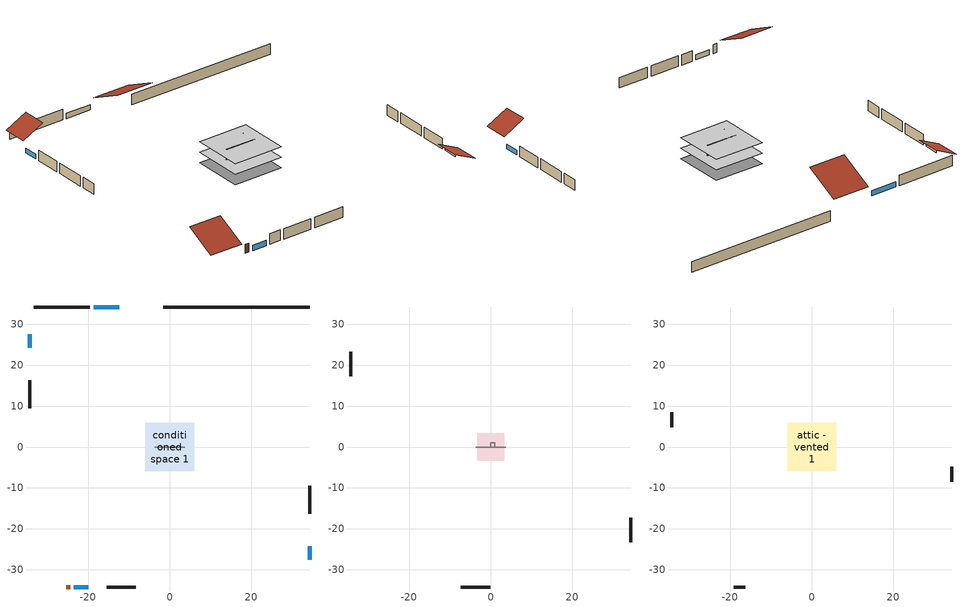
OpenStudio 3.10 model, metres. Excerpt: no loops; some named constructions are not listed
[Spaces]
conditioned space 1
 floor foundation (Slab2 construction): -5.96,-5.96 -5.96,5.96 5.96,5.96 5.96,-5.96 z-2.44
 floor adiabatic (AdiabaticFloorConstruction): -5.96,-5.96 -5.96,5.96 5.96,5.96 5.96,-5.96 z0
 wall outside (Wall4 construction): -19.54,34.28 -33.35,34.28 z0:2.44
 wall outside (Wall5 construction): 34.28,-16.34 34.28,-9.43 z0:2.44
 wall outside (Wall7 construction): -34.28,16.34 -34.28,9.43 z0:2.44
 wall outside (Wall11 construction): -15.37,-34.28 -8.31,-34.28 z0:2.44
 wall outside (AdiabaticWallConstruction): -12.39,34.28 -18.61,34.28 / -23.49,-34.28 -19.97,-34.28 z0:1.19; 34.28,-27.66 34.28,-24.29 / -34.28,27.66 -34.28,24.29 z0:1.1
 wall outside (AdiabaticWallConstruction 1): -25.33,-34.28 -24.42,-34.28 z0:2.03
 wall to garage 1 (Wall6 construction): -3.66,0 3.66,0 z0:2.44
 wall foundation (FoundationWall1 construction): 34.28,34.28 -1.62,34.28 z-2.44:0
 window (WindowConstruction): -12.39,34.28 -18.61,34.28 z0:1.19
 window (WindowConstruction 1): 34.28,-27.66 34.28,-24.29 z0:1.1
 window (WindowConstruction 2): -23.49,-34.28 -19.97,-34.28 z0:1.19
 window (WindowConstruction 3): -34.28,27.66 -34.28,24.29 z0:1.1
 door (Door): -25.33,-34.28 -24.42,-34.28 z0:2.03
 ceiling adiabatic (AdiabaticFloorConstruction): 5.96,-5.96 5.96,5.96 -5.96,5.96 -5.96,-5.96 z0
garage 1
 floor foundation (Slab1 construction): -3.34,-3.34 -3.34,3.34 3.34,3.34 3.34,-3.34 z0
 wall outside (Wall1 construction): 34.28,-23.36 34.28,-17.27 z0:2.44
 wall outside (Wall2 construction): -7.38,-34.28 -0.07,-34.28 z0:2.44
 wall outside (Wall3 construction): -34.28,23.36 -34.28,17.27 z0:2.44
central ac and furnace airloop ret air space
 floor adiabatic (AdiabaticConst): 0,0 0,1 1,1 1,0 z0
 wall adiabatic (AdiabaticConst): 0,1 0,0 1,0 1,1 0,1 z0:1
 ceiling adiabatic (AdiabaticConst): 1,0 1,1 0,1 0,0 z1
attic - vented 1
 floor to garage 1 (Floor1 construction): -3.34,-3.34 -3.34,3.34 3.34,3.34 3.34,-3.34 z2.44
 floor to conditioned space 1 (Floor2 construction Reversed): -5.96,-5.96 -5.96,5.96 5.96,5.96 5.96,-5.96 z2.44
 wall outside (Wall8 construction): 34.28,-8.5 34.28,-4.86 z0:2.44
 wall outside (Wall9 construction): -34.28,8.5 -34.28,4.86 z0:2.44
 wall outside (Wall10 construction): -19.04,-34.28 -16.3,-34.28 z0:2.44
 roof outside (Roof1 construction): -11.46,34.28,2.44 -11.46,26.32,6.42 -2.55,26.32,6.42 -2.55,34.28,2.44
 roof outside (Roof2 construction): 34.28,-28.59,2.44 29.19,-28.59,4.98 29.19,-34.28,4.98 34.28,-34.28,2.44
 roof outside (Roof3 construction): -34.28,28.59,2.44 -29.19,28.59,4.98 -29.19,34.28,4.98 -34.28,34.28,2.44
 roof outside (Roof4 construction): -26.26,-34.28,2.44 -26.26,-27.11,6.03 -34.28,-27.11,6.03 -34.28,-34.28,2.44
[Material] Roughness=Rough
Name | Thickness {m} | Conductivity {W/m-K} | Density {kg/m3} | Specific Heat {J/kg-K} | Thermal Absorptance | Solar Absorptance | Visible Absorptance
gypsum board | 0.0127 | 0.160291 | 801 | 837.4 | 0.9 | 0.6 | 0.6
osb sheathing 0.5 in. 2 | 0.0127 | 0.115458 | 512.64 | 1214.23
wall stud and cavity 2 | 0.1397 | 0.0838189 | 139.0536 | 1170.24 | 0.9 | 0.7 | 0.7
ceiling loosefill ins | 0.169333 | 0.0480833 | 16.02 | 1046.75 | 0.9 | 0.7 | 0.7
ceiling stud and cavity 1 | 0.1397 | 0.0824711 | 65.682 | 1177.47 | 0.9 | 0.7 | 0.7
[Construction]
Wall6 construction Reversed: gypsum board, wall stud and cavity 2, osb sheathing 0.5 in. 2
Floor2 construction: ceiling loosefill ins, ceiling stud and cavity 1, gypsum board
[Schedule:Ruleset]
natural vent schedule: Default Day Schedule=natural vent schedule default day
[Schedule:Day]
heating setpoint day: 24, 0, 20
cooling setpoint day: 24, 0, 25.5556
exterior lighting schedule day: 1, 0, 0.566667, 3, 0, 0.524167, 5, 0, 0.495833, 6, 0, 0.5525, 7, 0, 0.623333, 8, 0, 0.580833, 9, 0, 0.439167, 10, 0, 0.354167, 12, 0, 0.34, 13, 0, 0.354167, 14, 0, 0.396667, 15, 0, 0.425, 16, 0, 0.495833, 17, 0, 0.623333, 18, 0, 0.793333, 19, 0, 0.906667, 20, 0, 0.963333, 21, 0, 0.991667, 22, 0, 0.920833, 23, 0, 0.793333, 24, 0, 0.665833
exterior lighting schedule day 1: 1, 0, 0.528571, 3, 0, 0.488929, 5, 0, 0.4625, 6, 0, 0.515357, 7, 0, 0.581429, 8, 0, 0.541786, 9, 0, 0.409643, 10, 0, 0.330357, 12, 0, 0.317143, 13, 0, 0.330357, 14, 0, 0.37, 15, 0, 0.396429, 16, 0, 0.4625, 17, 0, 0.581429, 18, 0, 0.74, 19, 0, 0.845714, 20, 0, 0.898571, 21, 0, 0.925, 22, 0, 0.858929, 23, 0, 0.74, 24, 0, 0.621071
exterior lighting schedule day 2: 1, 0, 0.485714, 3, 0, 0.449286, 5, 0, 0.425, 6, 0, 0.473571, 7, 0, 0.534286, 8, 0, 0.497857, 9, 0, 0.376429, 10, 0, 0.303571, 12, 0, 0.291429, 13, 0, 0.303571, 14, 0, 0.34, 15, 0, 0.364286, 16, 0, 0.425, 17, 0, 0.534286, 18, 0, 0.68, 19, 0, 0.777143, 20, 0, 0.825714, 21, 0, 0.85, 22, 0, 0.789286, 23, 0, 0.68, 24, 0, 0.570714
exterior lighting schedule day 3: 1, 0, 0.442857, 3, 0, 0.409643, 5, 0, 0.3875, 6, 0, 0.431786, 7, 0, 0.487143, 8, 0, 0.453929, 9, 0, 0.343214, 10, 0, 0.276786, 12, 0, 0.265714, 13, 0, 0.276786, 14, 0, 0.31, 15, 0, 0.332143, 16, 0, 0.3875, 17, 0, 0.487143, 18, 0, 0.62, 19, 0, 0.708571, 20, 0, 0.752857, 21, 0, 0.775, 22, 0, 0.719643, 23, 0, 0.62, 24, 0, 0.520357
exterior lighting schedule day 4: 1, 0, 0.4, 3, 0, 0.37, 5, 0, 0.35, 6, 0, 0.39, 7, 0, 0.44, 8, 0, 0.41, 9, 0, 0.31, 10, 0, 0.25, 12, 0, 0.24, 13, 0, 0.25, 14, 0, 0.28, 15, 0, 0.3, 16, 0, 0.35, 17, 0, 0.44, 18, 0, 0.56, 19, 0, 0.64, 20, 0, 0.68, 21, 0, 0.7, 22, 0, 0.65, 23, 0, 0.56, 24, 0, 0.47
exterior lighting schedule day 5: 1, 0, 0.380952, 3, 0, 0.352381, 5, 0, 0.333333, 6, 0, 0.371429, 7, 0, 0.419048, 8, 0, 0.390476, 9, 0, 0.295238, 10, 0, 0.238095, 12, 0, 0.228571, 13, 0, 0.238095, 14, 0, 0.266667, 15, 0, 0.285714, 16, 0, 0.333333, 17, 0, 0.419048, 18, 0, 0.533333, 19, 0, 0.609524, 20, 0, 0.647619, 21, 0, 0.666667, 22, 0, 0.619048, 23, 0, 0.533333, 24, 0, 0.447619
exterior lighting schedule day 6: 1, 0, 0.390476, 3, 0, 0.36119, 5, 0, 0.341667, 6, 0, 0.380714, 7, 0, 0.429524, 8, 0, 0.400238, 9, 0, 0.302619, 10, 0, 0.244048, 12, 0, 0.234286, 13, 0, 0.244048, 14, 0, 0.273333, 15, 0, 0.292857, 16, 0, 0.341667, 17, 0, 0.429524, 18, 0, 0.546667, 19, 0, 0.624762, 20, 0, 0.66381, 21, 0, 0.683333, 22, 0, 0.634524, 23, 0, 0.546667, 24, 0, 0.45881
exterior lighting schedule day 7: 1, 0, 0.419048, 3, 0, 0.387619, 5, 0, 0.366667, 6, 0, 0.408571, 7, 0, 0.460952, 8, 0, 0.429524, 9, 0, 0.324762, 10, 0, 0.261905, 12, 0, 0.251429, 13, 0, 0.261905, 14, 0, 0.293333, 15, 0, 0.314286, 16, 0, 0.366667, 17, 0, 0.460952, 18, 0, 0.586667, 19, 0, 0.670476, 20, 0, 0.712381, 21, 0, 0.733333, 22, 0, 0.680952, 23, 0, 0.586667, 24, 0, 0.492381
exterior lighting schedule day 8: 1, 0, 0.466667, 3, 0, 0.431667, 5, 0, 0.408333, 6, 0, 0.455, 7, 0, 0.513333, 8, 0, 0.478333, 9, 0, 0.361667, 10, 0, 0.291667, 12, 0, 0.28, 13, 0, 0.291667, 14, 0, 0.326667, 15, 0, 0.35, 16, 0, 0.408333, 17, 0, 0.513333, 18, 0, 0.653333, 19, 0, 0.746667, 20, 0, 0.793333, 21, 0, 0.816667, 22, 0, 0.758333, 23, 0, 0.653333, 24, 0, 0.548333
exterior lighting schedule day 9: 1, 0, 0.509524, 3, 0, 0.47131, 5, 0, 0.445833, 6, 0, 0.496786, 7, 0, 0.560476, 8, 0, 0.522262, 9, 0, 0.394881, 10, 0, 0.318452, 12, 0, 0.305714, 13, 0, 0.318452, 14, 0, 0.356667, 15, 0, 0.382143, 16, 0, 0.445833, 17, 0, 0.560476, 18, 0, 0.713333, 19, 0, 0.815238, 20, 0, 0.86619, 21, 0, 0.891667, 22, 0, 0.827976, 23, 0, 0.713333, 24, 0, 0.59869
exterior lighting schedule day 10: 1, 0, 0.552381, 3, 0, 0.510952, 5, 0, 0.483333, 6, 0, 0.538571, 7, 0, 0.607619, 8, 0, 0.56619, 9, 0, 0.428095, 10, 0, 0.345238, 12, 0, 0.331429, 13, 0, 0.345238, 14, 0, 0.386667, 15, 0, 0.414286, 16, 0, 0.483333, 17, 0, 0.607619, 18, 0, 0.773333, 19, 0, 0.88381, 20, 0, 0.939048, 21, 0, 0.966667, 22, 0, 0.897619, 23, 0, 0.773333, 24, 0, 0.649048
exterior lighting schedule day 11: 1, 0, 0.571429, 3, 0, 0.528571, 5, 0, 0.5, 6, 0, 0.557143, 7, 0, 0.628571, 8, 0, 0.585714, 9, 0, 0.442857, 10, 0, 0.357143, 12, 0, 0.342857, 13, 0, 0.357143, 14, 0, 0.4, 15, 0, 0.428571, 16, 0, 0.5, 17, 0, 0.628571, 18, 0, 0.8, 19, 0, 0.914286, 20, 0, 0.971429, 21, 0, 1, 22, 0, 0.928571, 23, 0, 0.8, 24, 0, 0.671429
general water use schedule day: 1, 0, 0.315068, 3, 0, 0.287671, 4, 0, 0.342466, 5, 0, 0.369863, 6, 0, 0.520548, 7, 0, 0.60274, 8, 0, 0.534247, 10, 0, 0.506849, 11, 0, 0.465753, 14, 0, 0.479452, 15, 0, 0.534247, 16, 0, 0.589041, 17, 0, 0.69863, 18, 0, 0.876712, 19, 0, 0.890411, 20, 0, 0.986301, 21, 0, 1, 22, 0, 0.863014, 23, 0, 0.616438, 24, 0, 0.465753
cooling season schedule day; cooling season schedule day 2; natural vent schedule default day: 24, 0, 0
cooling season schedule day 1; natural vent schedule day: 24, 0, 1
mech vent range fan 0 schedule day: 18, 0, 0, 19, 0, 1, 24, 0, 0
mech vent bath fan 0 schedule day: 7, 0, 0, 8, 0, 1, 24, 0, 0
[Schedule:Rule]
natural vent schedule rule: Schedule Ruleset=natural vent schedule; Rule Order=0; Day Schedule=natural vent schedule day; Apply Sunday=No; Apply Monday=Yes; Apply Tuesday=No; Apply Wednesday=Yes; Apply Thursday=No; Apply Friday=Yes; Apply Saturday=No; Date Specification Type=DateRange; Start Month=1; Start Day=1; End Month=12; End Day=31
[Schedule:FixedInterval]
mains temperature schedule: Interval Length {minutes}=1440; Start Month=1; Start Day=1; Value 1=8.20444; Value 2=8.13556; Value 3=8.06778; Value 4=8.00111; Value 5=7.93611; Value 6=7.87222; Value 7=7.80944; Value 8=7.74833; Value 9=7.68889; Value 10=7.63056; Value 11=7.57333; Value 12=7.51778; Value 13=7.46333; Value 14=7.41111; Value 15=7.35944; Value 16=7.31; Value 17=7.26167; Value 18=7.215; Value 19=7.17; Value 20=7.12611; Value 21=7.08389; Value 22=7.04389; Value 23=7.00444; Value 24=6.96722; Value 25=6.93167; Value 26=6.89778; Value 27=6.865; Value 28=6.83444; Value 29=6.805; Value 30=6.77722; Value 31=6.75167; Value 32=6.72722; Value 33=6.70444; Value 34=6.68389; Value 35=6.66444; Value 36=6.64722; Value 37=6.63111; Value 38=6.61722; Value 39=6.605; Value 40=6.59389; Value 41=6.585; Value 42=6.57778; Value 43=6.57222; Value 44=6.56889; Value 45=6.56667; Value 46=6.56611; Value 47=6.56778; Value 48=6.57056; Value 49=6.57556; Value 50=6.58167; Value 51=6.59; Value 52=6.6; Value 53=6.61167; Value 54=6.625; Value 55=6.64; Value 56=6.65722; Value 57=6.67556; Value 58=6.69556; Value 59=6.71722; Value 60=6.74111; Value 61=6.76611; Value 62=6.79333; Value 63=6.82167; Value 64=6.85167; Value 65=6.88333; Value 66=6.91722; Value 67=6.95222; Value 68=6.98889; Value 69=7.02667; Value 70=7.06667; Value 71=7.10833; Value 72=7.15111; Value 73=7.19556; Value 74=7.24167; Value 75=7.28944; Value 76=7.33833; Value 77=7.38889; Value 78=7.44111; Value 79=7.49444; Value 80=7.54944; Value 81=7.60611; Value 82=7.66389; Value 83=7.72278; Value 84=7.78333; Value 85=7.84556; Value 86=7.90889; Value 87=7.97333; Value 88=8.03944; Value 89=8.10667; Value 90=8.175; Value 91=8.245; Value 92=8.31556; Value 93=8.38778; Value 94=8.46111; Value 95=8.53556; Value 96=8.61167; Value 97=8.68833; Value 98=8.76611; Value 99=8.845; Value 100=8.925; Value 101=9.00611; Value 102=9.08778; Value 103=9.17111; Value 104=9.255; Value 105=9.33944; Value 106=9.42556; Value 107=9.51222; Value 108=9.59944; Value 109=9.68778; Value 110=9.77667; Value 111=9.86667; Value 112=9.95722; Value 113=10.0489; Value 114=10.1406; Value 115=10.2333; Value 116=10.3267; Value 117=10.4206; Value 118=10.515; Value 119=10.61; Value 120=10.7056; Value 121=10.8017; Value 122=10.8983; Value 123=10.9956; Value 124=11.0928; Value 125=11.1906; Value 126=11.2889; Value 127=11.3872; Value 128=11.4861; Value 129=11.585; Value 130=11.6844; Value 131=11.7839; Value 132=11.8833; Value 133=11.9833; Value 134=12.0828; Value 135=12.1828; Value 136=12.2833; Value 137=12.3833; Value 138=12.4833; Value 139=12.5833; Value 140=12.6833; Value 141=12.7833; Value 142=12.8828; Value 143=12.9828; Value 144=13.0822; Value 145=13.1811; Value 146=13.2806; Value 147=13.3789; Value 148=13.4778; Value 149=13.5756; Value 150=13.6733; Value 151=13.7711; Value 152=13.8678; Value 153=13.9644; Value 154=14.0606; Value 155=14.1561; Value 156=14.2511; Value 157=14.3456; Value 158=14.4394; Value 159=14.5328; Value 160=14.6256; Value 161=14.7178; Value 162=14.8089; Value 163=14.8994; Value 164=14.9894; Value 165=15.0783; Value 166=15.1667; Value 167=15.2539; Value 168=15.3406; Value 169=15.4267; Value 170=15.5111; Value 171=15.595; Value 172=15.6783; Value 173=15.76; Value 174=15.8411; Value 175=15.9211; Value 176=16; Value 177=16.0778; Value 178=16.1544; Value 179=16.23; Value 180=16.3044; Value 181=16.3778; Value 182=16.45; Value 183=16.5211; Value 184=16.5906; Value 185=16.6589; Value 186=16.7261; Value 187=16.7922; Value 188=16.8567; Value 189=16.92; Value 190=16.9822; Value 191=17.0428; Value 192=17.1017; Value 193=17.1594; Value 194=17.2161; Value 195=17.2711; Value 196=17.3244; Value 197=17.3761; Value 198=17.4267; Value 199=17.4761; Value 200=17.5233; Value 201=17.5694; Value 202=17.6139; Value 203=17.6572; Value 204=17.6983; Value 205=17.7383; Value 206=17.7767; Value 207=17.8128; Value 208=17.8478; Value 209=17.8817; Value 210=17.9133; Value 211=17.9433; Value 212=17.9717; Value 213=17.9989; Value 214=18.0239; Value 215=18.0472; Value 216=18.0689; Value 217=18.0894; Value 218=18.1078; Value 219=18.1244; Value 220=18.1394; Value 221=18.1528; Value 222=18.1644; Value 223=18.1744; Value 224=18.1828; Value 225=18.1889; Value 226=18.1939; Value 227=18.1967; Value 228=18.1983; Value 229=18.1978; Value 230=18.1956; Value 231=18.1917; Value 232=18.1861; Value 233=18.1789; Value 234=18.17; Value 235=18.1594; Value 236=18.1467; Value 237=18.1328; Value 238=18.1167; Value 239=18.0994; Value 240=18.08; Value 241=18.0594; Value 242=18.0367; Value 243=18.0122; Value 244=17.9867; Value 245=17.9589; Value 246=17.9294; Value 247=17.8989; Value 248=17.8661; Value 249=17.8322; Value 250=17.7961; Value 251=17.7589; Value 252=17.72; Value 253=17.6794; Value 254=17.6372; Value 255=17.5933; Value 256=17.5483; Value 257=17.5017; Value 258=17.4533; Value 259=17.4039; Value 260=17.3522; Value 261=17.2994; Value 262=17.2456; Value 263=17.19; Value 264=17.1328; Value 265=17.0744; Value 266=17.0144; Value 267=16.9533; Value 268=16.8911; Value 269=16.8272; Value 270=16.7617; Value 271=16.695; Value 272=16.6272; Value 273=16.5583; Value 274=16.4883; Value 275=16.4167; Value 276=16.3439; Value 277=16.27; Value 278=16.195; Value 279=16.1189; Value 280=16.0417; Value 281=15.9633; Value 282=15.8839; Value 283=15.8033; Value 284=15.7222; Value 285=15.6394; Value 286=15.5561; Value 287=15.4722; Value 288=15.3867; Value 289=15.3006; Value 290=15.2133; Value 291=15.1256; Value 292=15.0372; Value 293=14.9478; Value 294=14.8572; Value 295=14.7667; Value 296=14.675; Value 297=14.5828; Value 298=14.4894; Value 299=14.3961; Value 300=14.3017; Value 301=14.2072; Value 302=14.1117; Value 303=14.0161; Value 304=13.9194; Value 305=13.8228; Value 306=13.7256; Value 307=13.6283; Value 308=13.53; Value 309=13.4317; Value 310=13.3333; Value 311=13.2344; Value 312=13.1356; Value 313=13.0361; Value 314=12.9367; Value 315=12.8367; Value 316=12.7367; Value 317=12.6367; Value 318=12.5367; Value 319=12.4367; Value 320=12.3367; Value 321=12.2367; Value 322=12.1367; Value 323=12.0367; Value 324=11.9367; Value 325=11.8372; Value 326=11.7378; Value 327=11.6383; Value 328=11.5389; Value 329=11.44; Value 330=11.3417; Value 331=11.2433; Value 332=11.145; Value 333=11.0478; Value 334=10.9506; Value 335=10.8533; Value 336=10.7572; Value 337=10.6611; Value 338=10.5661; Value 339=10.4711; Value 340=10.3772; Value 341=10.2833; Value 342=10.19; Value 343=10.0978; Value 344=10.0061; Value 345=9.915; Value 346=9.825; Value 347=9.73556; Value 348=9.64667; Value 349=9.55889; Value 350=9.47167; Value 351=9.38556; Value 352=9.3; Value 353=9.21556; Value 354=9.13222; Value 355=9.04944; Value 356=8.96833; Value 357=8.88778; Value 358=8.80833; Value 359=8.73; Value 360=8.65222; Value 361=8.57611; Value 362=8.50111; Value 363=8.42722; Value 364=8.35444; Value 365=8.28278
